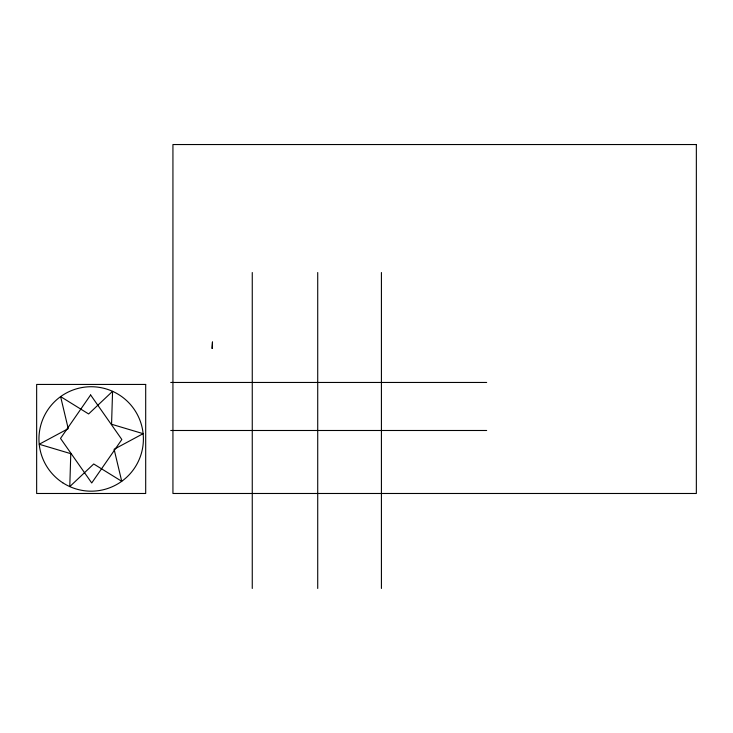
<?xml version="1.0" encoding="UTF-8"?>
<svg xmlns="http://www.w3.org/2000/svg" width="733" height="733" viewBox="0 0 733 733"><rect width="100%" height="100%" fill="white"/><g stroke="black" fill="none" stroke-linecap="round" stroke-linejoin="round"><path stroke-width="1.1" d="M170.734 382.461L486.666 382.461M170.734 430.491L486.666 430.491M381.417 272.529L381.417 588.462M317.719 272.529L317.719 588.462M252.262 272.529L252.262 588.462M70.78 453.672L69.782 486.602L93.723 463.98L121.733 481.306L114.11 449.265L143.127 433.67L111.563 424.251L112.57 391.321L88.62 413.953L60.61 396.617L68.233 428.658L39.215 444.253L70.78 453.672M90.617 394.959L60.509 438.407L91.726 482.965L121.843 439.516L90.617 394.959M696.35 144.538L172.933 144.538L172.933 493.483L696.35 493.483L696.35 144.538M212.469 342.054L212.149 348.45L212.469 342.054M145.693 384.44L36.65 384.44L36.65 493.483L145.693 493.483L145.693 384.44M62.754 482.772A52.226 52.226 0 0 0 143.329 441.669A52.226 52.226 0 0 0 67.436 392.439A52.226 52.226 0 0 0 62.754 482.772"/></g></svg>
